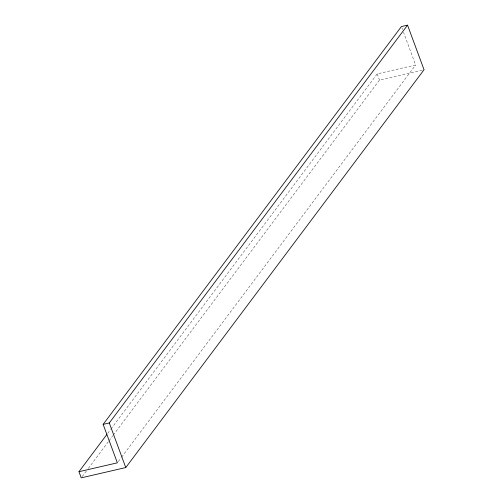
<?xml version="1.0" encoding="UTF-8"?>
<svg xmlns="http://www.w3.org/2000/svg" width="503" height="503" viewBox="0 0 503 503"><rect width="100%" height="100%" fill="white"/><g stroke="black" fill="none" stroke-linecap="round" stroke-linejoin="round"><path stroke-width="0.38" stroke-dasharray="2.52 1.89" d="M107.699 433.366L110.528 429.593M111 428.965L377.219 73.884L415.623 65.013L403.551 32.374M82.178 476.593L86.415 470.94M88.302 468.425L108.56 441.401M109.032 440.773L112.804 435.743M113.276 435.114L379.495 80.04L424.042 69.747M118.306 461.572L121.129 457.799M121.6 457.17L415.623 65.013M401.941 28.023L402.475 29.47M377.219 73.884L379.495 80.04"/><path stroke-width="0.75" d="M78.958 471.701L117.362 462.829L103.14 424.381L401.4 26.571L407.543 25.15L424.042 69.747L125.781 467.557L81.234 477.85L78.958 471.701L106.755 434.617M103.14 424.381L109.283 422.96L407.543 25.15M109.283 422.96L125.781 467.557"/></g></svg>
